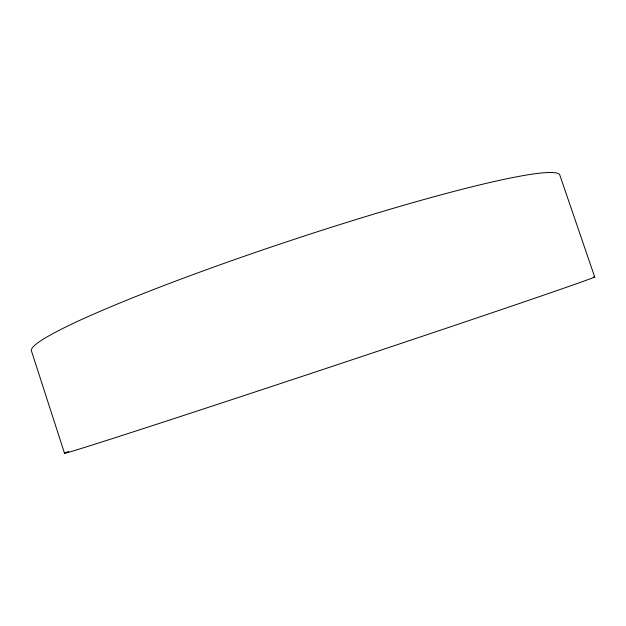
<?xml version="1.0" encoding="UTF-8"?>
<svg xmlns="http://www.w3.org/2000/svg" width="626" height="626" viewBox="0 0 626 626"><rect width="100%" height="100%" fill="white"/><g stroke="black" fill="none" stroke-linecap="round" stroke-linejoin="round"><path stroke-width="0.94" d="M594.7 276.966L559.613 174.513A278.523 23.005 -18.4 0 0 287.467 241.55A278.523 23.005 -18.4 0 0 31.3 350.435L64.517 453.318M593.323 277.13A279.47 2.066 -18.4 0 1 319.73 370.545A279.47 2.066 -18.4 0 1 68.735 451.463"/></g></svg>
